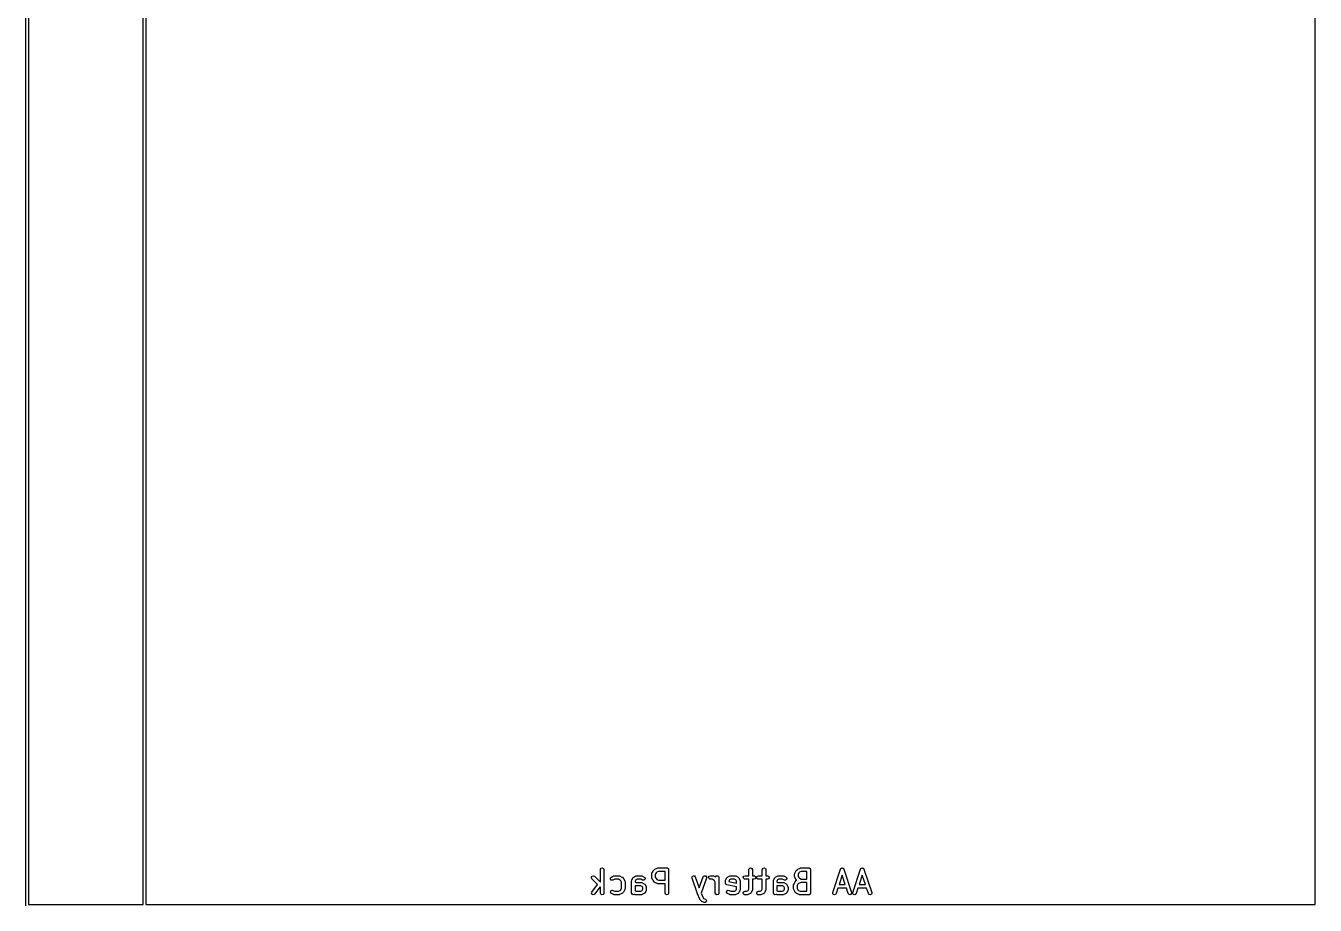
# Model space of a CAD drawing. Extents: x -3.12 to 3.12, y 0.09 to 7.74.
# Drawn here: x -1.183 to 0.982, y 1.615 to 3.092 of the extents above; entities that cross this region are included whole.
import ezdxf

# ---------------------------------------------------------------- set-up
doc = ezdxf.new("R2010")
doc.units = 0
doc.header["$MEASUREMENT"] = 0
doc.layers.add('BLACK', color=7, linetype='CONTINUOUS')

msp = doc.modelspace()

# ---------------------------------------------------------------- linework, layer by layer
at = {"layer": 'BLACK', "linetype": 'CONTINUOUS'}
for p, q in [((-1.1835, 1.6142), (-1.1835, 4.5276)), ((-1.1787, 4.5252), (-1.1787, 1.6165)), ((-0.9866, 1.6165), (-0.9866, 4.5252)), ((-0.9819, 4.5252), (-0.9819, 1.6165)), ((0.9819, 1.6165), (0.9819, 4.5252)), ((-0.2186, 1.6751), (-0.2184, 1.6761)), ((-0.2186, 1.6541), (-0.2186, 1.6751)), ((-0.2184, 1.6761), (-0.2171, 1.6777)), ((-0.2171, 1.6777), (-0.2151, 1.678)), ((-0.2151, 1.678), (-0.2133, 1.677)), ((-0.2133, 1.677), (-0.2126, 1.6751)), ((-0.2126, 1.6751), (-0.2126, 1.6357)), ((-0.1323, 1.6676), (-0.1321, 1.6686)), ((-0.1323, 1.662), (-0.1323, 1.6676)), ((-0.1321, 1.6686), (-0.132, 1.6687)), ((-0.132, 1.6689), (-0.1301, 1.6727)), ((-0.132, 1.6687), (-0.132, 1.6689)), ((-0.1301, 1.6727), (-0.1296, 1.6734)), ((-0.1296, 1.6734), (-0.1277, 1.6753)), ((-0.1296, 1.6734), (-0.1296, 1.6734)), ((-0.1277, 1.6753), (-0.127, 1.6758)), ((-0.127, 1.6758), (-0.1269, 1.6759)), ((-0.1269, 1.6759), (-0.1232, 1.6777)), ((-0.1251, 1.6696), (-0.1264, 1.6669)), ((-0.1239, 1.6708), (-0.1251, 1.6696)), ((-0.1212, 1.6722), (-0.1239, 1.6708)), ((-0.1232, 1.6777), (-0.1222, 1.678)), ((-0.1222, 1.678), (-0.122, 1.678)), ((-0.122, 1.678), (-0.1219, 1.6781)), ((-0.1219, 1.6781), (-0.1069, 1.6781)), ((-0.1098, 1.6722), (-0.1212, 1.6722)), ((-0.1098, 1.6574), (-0.1098, 1.6722)), ((-0.1069, 1.6781), (-0.1065, 1.678)), ((-0.1065, 1.678), (-0.1063, 1.678)), ((-0.1063, 1.678), (-0.1062, 1.678)), ((-0.1062, 1.678), (-0.1059, 1.6779)), ((-0.1059, 1.6779), (-0.1053, 1.6774)), ((-0.1053, 1.6774), (-0.1046, 1.677)), ((-0.1046, 1.677), (-0.1045, 1.6767)), ((-0.1045, 1.6767), (-0.1043, 1.6766)), ((-0.1043, 1.6766), (-0.1042, 1.6758)), ((-0.1042, 1.6758), (-0.1039, 1.6751)), ((-0.1039, 1.6751), (-0.1039, 1.6357)), ((0.0308, 1.6751), (0.031, 1.6761)), ((0.0308, 1.6649), (0.0308, 1.6751)), ((0.031, 1.6761), (0.0323, 1.6777)), ((0.0323, 1.6777), (0.0343, 1.678)), ((0.0343, 1.678), (0.036, 1.677)), ((0.036, 1.677), (0.0367, 1.6751)), ((0.0367, 1.6751), (0.0367, 1.6649)), ((0.0533, 1.6751), (0.0535, 1.6761)), ((0.0533, 1.6649), (0.0533, 1.6751)), ((0.0535, 1.6761), (0.0548, 1.6777)), ((0.0548, 1.6777), (0.0568, 1.678)), ((0.0568, 1.678), (0.0585, 1.677)), ((0.0585, 1.677), (0.0592, 1.6751)), ((0.0592, 1.6751), (0.0592, 1.6649)), ((0.1077, 1.6676), (0.1078, 1.6686)), ((0.1077, 1.6639), (0.1077, 1.6676)), ((0.1078, 1.6686), (0.108, 1.6687)), ((0.108, 1.6689), (0.1098, 1.6727)), ((0.108, 1.6687), (0.108, 1.6689)), ((0.1098, 1.6727), (0.1104, 1.6734)), ((0.1104, 1.6734), (0.1123, 1.6753)), ((0.1104, 1.6734), (0.1104, 1.6734)), ((0.1123, 1.6753), (0.113, 1.6758)), ((0.113, 1.6759), (0.1168, 1.6777)), ((0.113, 1.6758), (0.113, 1.6759)), ((0.1149, 1.6696), (0.1136, 1.6669)), ((0.1161, 1.6708), (0.1149, 1.6696)), ((0.1188, 1.6722), (0.1161, 1.6708)), ((0.1168, 1.6777), (0.1178, 1.678)), ((0.1178, 1.678), (0.1179, 1.678)), ((0.1179, 1.678), (0.1181, 1.6781)), ((0.1181, 1.6781), (0.1312, 1.6781)), ((0.1283, 1.6722), (0.1188, 1.6722)), ((0.1283, 1.6593), (0.1283, 1.6722)), ((0.1312, 1.6781), (0.1316, 1.678)), ((0.1316, 1.678), (0.1317, 1.678)), ((0.1317, 1.678), (0.1319, 1.678)), ((0.1319, 1.678), (0.1322, 1.6779)), ((0.1322, 1.6779), (0.1328, 1.6774)), ((0.1328, 1.6774), (0.1335, 1.677)), ((0.1335, 1.677), (0.1336, 1.6767)), ((0.1336, 1.6767), (0.1338, 1.6766)), ((0.1338, 1.6766), (0.1339, 1.6758)), ((0.1339, 1.6758), (0.1342, 1.6751)), ((0.1342, 1.6751), (0.1342, 1.6357)), ((0.1716, 1.6367), (0.1847, 1.676)), ((0.1847, 1.676), (0.1852, 1.6769)), ((0.1852, 1.677), (0.1853, 1.6771)), ((0.1852, 1.6769), (0.1852, 1.677)), ((0.1853, 1.6771), (0.1861, 1.6775)), ((0.1861, 1.6775), (0.1869, 1.678)), ((0.1869, 1.678), (0.187, 1.678)), ((0.187, 1.678), (0.187, 1.678)), ((0.187, 1.678), (0.188, 1.6778)), ((0.188, 1.6778), (0.1889, 1.6777)), ((0.1889, 1.6777), (0.1889, 1.6776)), ((0.1889, 1.6776), (0.189, 1.6776)), ((0.189, 1.6776), (0.1896, 1.6769)), ((0.1896, 1.6769), (0.1902, 1.6762)), ((0.1902, 1.6762), (0.1902, 1.6761)), ((0.1902, 1.6761), (0.1903, 1.676)), ((0.1903, 1.676), (0.2034, 1.6367)), ((0.2053, 1.6367), (0.2184, 1.676)), ((0.2184, 1.676), (0.2189, 1.6769)), ((0.2189, 1.6769), (0.219, 1.677)), ((0.219, 1.6771), (0.2198, 1.6775)), ((0.219, 1.677), (0.219, 1.6771)), ((0.2198, 1.6775), (0.2206, 1.678)), ((0.2206, 1.678), (0.2207, 1.678)), ((0.2207, 1.678), (0.2208, 1.678)), ((0.2208, 1.678), (0.2217, 1.6778)), ((0.2217, 1.6778), (0.2226, 1.6777)), ((0.2226, 1.6777), (0.2227, 1.6776)), ((0.2227, 1.6776), (0.2228, 1.6776)), ((0.2228, 1.6776), (0.2233, 1.6769)), ((0.2233, 1.6769), (0.224, 1.6762)), ((0.224, 1.6762), (0.224, 1.6761)), ((0.224, 1.6761), (0.224, 1.676)), ((0.224, 1.676), (0.2371, 1.6367)), ((-0.2334, 1.6627), (-0.2323, 1.6644)), ((-0.2333, 1.6607), (-0.2334, 1.6627)), ((-0.2327, 1.6599), (-0.2333, 1.6607)), ((-0.233, 1.6375), (-0.2232, 1.6504)), ((-0.2232, 1.6504), (-0.2327, 1.6599)), ((-0.2323, 1.6644), (-0.2303, 1.6649)), ((-0.2303, 1.6649), (-0.2285, 1.6641)), ((-0.2285, 1.6641), (-0.2186, 1.6541)), ((-0.219, 1.6462), (-0.2282, 1.634)), ((-0.2186, 1.6458), (-0.219, 1.6462)), ((-0.2186, 1.6357), (-0.2186, 1.6458)), ((-0.2016, 1.6593), (-0.2014, 1.6613)), ((-0.2004, 1.6576), (-0.2016, 1.6593)), ((-0.2014, 1.6613), (-0.2, 1.6627)), ((-0.1984, 1.6572), (-0.2004, 1.6576)), ((-0.2, 1.6627), (-0.1963, 1.6646)), ((-0.1974, 1.6575), (-0.1984, 1.6572)), ((-0.1943, 1.659), (-0.1974, 1.6575)), ((-0.1963, 1.6646), (-0.1953, 1.6649)), ((-0.1953, 1.6649), (-0.1951, 1.6649)), ((-0.1951, 1.6649), (-0.195, 1.6649)), ((-0.195, 1.6649), (-0.1875, 1.6649)), ((-0.1882, 1.659), (-0.1943, 1.659)), ((-0.1855, 1.6577), (-0.1882, 1.659)), ((-0.1875, 1.6649), (-0.1865, 1.6647)), ((-0.1865, 1.6647), (-0.1863, 1.6646)), ((-0.1863, 1.6646), (-0.1862, 1.6646)), ((-0.1862, 1.6646), (-0.1824, 1.6627)), ((-0.1843, 1.6565), (-0.1855, 1.6577)), ((-0.1829, 1.6538), (-0.1843, 1.6565)), ((-0.1829, 1.6439), (-0.1829, 1.6538)), ((-0.1824, 1.6627), (-0.1817, 1.6622)), ((-0.1817, 1.6622), (-0.1816, 1.6622)), ((-0.1816, 1.6622), (-0.1798, 1.6603)), ((-0.1798, 1.6603), (-0.1793, 1.6596)), ((-0.1793, 1.6596), (-0.1792, 1.6596)), ((-0.1792, 1.6596), (-0.1773, 1.6558)), ((-0.1773, 1.6558), (-0.177, 1.6548)), ((-0.177, 1.6548), (-0.1771, 1.6546)), ((-0.1771, 1.6546), (-0.177, 1.6545)), ((-0.177, 1.6545), (-0.177, 1.6432)), ((-0.1661, 1.6564), (-0.1659, 1.6574)), ((-0.1661, 1.6357), (-0.1661, 1.6564)), ((-0.1659, 1.6574), (-0.1658, 1.6575)), ((-0.1658, 1.6575), (-0.1657, 1.6577)), ((-0.1657, 1.6577), (-0.1639, 1.6614)), ((-0.1639, 1.6614), (-0.1633, 1.6623)), ((-0.1633, 1.6623), (-0.1629, 1.6624)), ((-0.1629, 1.6624), (-0.1626, 1.6627)), ((-0.1626, 1.6627), (-0.1588, 1.6646)), ((-0.159, 1.6579), (-0.1602, 1.6557)), ((-0.1602, 1.6557), (-0.1602, 1.6544)), ((-0.1602, 1.6544), (-0.1587, 1.6537)), ((-0.1594, 1.6478), (-0.1602, 1.6479)), ((-0.1602, 1.6479), (-0.1602, 1.6394)), ((-0.1507, 1.6478), (-0.1594, 1.6478)), ((-0.1568, 1.659), (-0.159, 1.6579)), ((-0.1588, 1.6646), (-0.1578, 1.6649)), ((-0.1587, 1.6537), (-0.15, 1.6537)), ((-0.1578, 1.6649), (-0.1576, 1.6649)), ((-0.1576, 1.6649), (-0.1575, 1.6649)), ((-0.1575, 1.6649), (-0.15, 1.6649)), ((-0.1507, 1.659), (-0.1568, 1.659)), ((-0.1476, 1.6575), (-0.1507, 1.659)), ((-0.1484, 1.6467), (-0.1507, 1.6478)), ((-0.15, 1.6649), (-0.149, 1.6647)), ((-0.15, 1.6537), (-0.149, 1.6535)), ((-0.149, 1.6647), (-0.1488, 1.6646)), ((-0.149, 1.6535), (-0.1488, 1.6534)), ((-0.1488, 1.6646), (-0.1487, 1.6646)), ((-0.1488, 1.6534), (-0.1487, 1.6534)), ((-0.1487, 1.6646), (-0.1449, 1.6627)), ((-0.1487, 1.6534), (-0.1449, 1.6515)), ((-0.1473, 1.6444), (-0.1484, 1.6467)), ((-0.1455, 1.6572), (-0.1476, 1.6575)), ((-0.1439, 1.6583), (-0.1455, 1.6572)), ((-0.1449, 1.6627), (-0.1441, 1.6621)), ((-0.1449, 1.6515), (-0.1441, 1.6509)), ((-0.1441, 1.6621), (-0.1433, 1.6603)), ((-0.1441, 1.6509), (-0.1439, 1.6505)), ((-0.1433, 1.6603), (-0.1439, 1.6583)), ((-0.1439, 1.6505), (-0.1436, 1.6502)), ((-0.1436, 1.6502), (-0.1417, 1.6464)), ((-0.1417, 1.6464), (-0.1414, 1.6454)), ((-0.1323, 1.6618), (-0.1323, 1.662)), ((-0.1323, 1.6616), (-0.1323, 1.6618)), ((-0.132, 1.6607), (-0.1323, 1.6616)), ((-0.1301, 1.6569), (-0.132, 1.6607)), ((-0.1296, 1.6561), (-0.1301, 1.6569)), ((-0.1301, 1.6569), (-0.1301, 1.6569)), ((-0.1277, 1.6543), (-0.1296, 1.6561)), ((-0.1276, 1.6542), (-0.1277, 1.6543)), ((-0.1269, 1.6537), (-0.1276, 1.6542)), ((-0.1232, 1.6518), (-0.1269, 1.6537)), ((-0.1264, 1.6669), (-0.1264, 1.6627)), ((-0.1264, 1.6627), (-0.1251, 1.66)), ((-0.1251, 1.66), (-0.1239, 1.6588)), ((-0.1239, 1.6588), (-0.1212, 1.6574)), ((-0.123, 1.6518), (-0.1232, 1.6518)), ((-0.1229, 1.6517), (-0.123, 1.6518)), ((-0.1219, 1.6515), (-0.1229, 1.6517)), ((-0.1098, 1.6515), (-0.1219, 1.6515)), ((-0.1212, 1.6574), (-0.1098, 1.6574)), ((-0.1098, 1.6357), (-0.1098, 1.6515)), ((-0.0648, 1.662), (-0.0641, 1.6639)), ((-0.0646, 1.661), (-0.0648, 1.662)), ((-0.0553, 1.6347), (-0.0646, 1.661)), ((-0.0641, 1.6639), (-0.0624, 1.6649)), ((-0.0624, 1.6649), (-0.0604, 1.6645)), ((-0.0604, 1.6645), (-0.0591, 1.663)), ((-0.0591, 1.663), (-0.0525, 1.6445)), ((-0.0525, 1.6445), (-0.0459, 1.663)), ((-0.0403, 1.661), (-0.0493, 1.6358)), ((-0.0459, 1.663), (-0.0454, 1.6639)), ((-0.0454, 1.6639), (-0.0437, 1.6649)), ((-0.0437, 1.6649), (-0.0417, 1.6645)), ((-0.0417, 1.6645), (-0.0404, 1.663)), ((-0.0404, 1.663), (-0.0403, 1.661)), ((-0.0367, 1.6625), (-0.0356, 1.6642)), ((-0.0363, 1.6605), (-0.0367, 1.6625)), ((-0.0348, 1.6592), (-0.0363, 1.6605)), ((-0.0356, 1.6642), (-0.0337, 1.6649)), ((-0.0337, 1.659), (-0.0348, 1.6592)), ((-0.0337, 1.6649), (-0.03, 1.6649)), ((-0.0307, 1.659), (-0.0337, 1.659)), ((-0.028, 1.6577), (-0.0307, 1.659)), ((-0.03, 1.6649), (-0.029, 1.6647)), ((-0.029, 1.6647), (-0.0289, 1.6646)), ((-0.0289, 1.6646), (-0.0287, 1.6646)), ((-0.0287, 1.6646), (-0.0253, 1.6629)), ((-0.0268, 1.6565), (-0.028, 1.6577)), ((-0.0255, 1.6538), (-0.0268, 1.6565)), ((-0.0255, 1.6357), (-0.0255, 1.6538)), ((-0.0253, 1.663), (-0.024, 1.6645)), ((-0.0253, 1.6629), (-0.0253, 1.663)), ((-0.024, 1.6645), (-0.022, 1.6649)), ((-0.022, 1.6649), (-0.0202, 1.6639)), ((-0.0202, 1.6639), (-0.0195, 1.662)), ((-0.0195, 1.662), (-0.0195, 1.6357)), ((-0.0086, 1.6564), (-0.0084, 1.6574)), ((-0.0086, 1.6526), (-0.0086, 1.6564)), ((-0.0084, 1.6522), (-0.0086, 1.6526)), ((-0.0084, 1.6574), (-0.0083, 1.6575)), ((-0.0084, 1.6517), (-0.0084, 1.6522)), ((-0.0081, 1.6512), (-0.0084, 1.6517)), ((-0.0083, 1.6577), (-0.0064, 1.6614)), ((-0.0083, 1.6575), (-0.0083, 1.6577)), ((-0.0079, 1.6507), (-0.0081, 1.6512)), ((-0.0075, 1.6505), (-0.0079, 1.6507)), ((-0.0072, 1.6501), (-0.0075, 1.6505)), ((-0.0062, 1.6497), (-0.0072, 1.6501)), ((-0.0064, 1.6614), (-0.0058, 1.6623)), ((0.0102, 1.6464), (-0.0062, 1.6497)), ((-0.0058, 1.6623), (-0.0054, 1.6624)), ((-0.0054, 1.6624), (-0.0051, 1.6627)), ((-0.0051, 1.6627), (-0.0013, 1.6646)), ((-0.0015, 1.6579), (-0.0027, 1.6557)), ((-0.0027, 1.6557), (-0.0027, 1.655)), ((-0.0027, 1.655), (0.0102, 1.6525)), ((0.0007, 1.659), (-0.0015, 1.6579)), ((-0.0013, 1.6646), (-0.0003, 1.6649)), ((-0.0003, 1.6649), (-0.0002, 1.6649)), ((-0.0002, 1.6649), (0, 1.6649)), ((0, 1.6649), (0.0075, 1.6649)), ((0.0068, 1.659), (0.0007, 1.659)), ((0.009, 1.6579), (0.0068, 1.659)), ((0.0075, 1.6649), (0.0085, 1.6647)), ((0.0085, 1.6647), (0.0086, 1.6646)), ((0.0086, 1.6646), (0.0088, 1.6646)), ((0.0088, 1.6646), (0.0126, 1.6627)), ((0.0102, 1.6557), (0.009, 1.6579)), ((0.0102, 1.6525), (0.0102, 1.6557)), ((0.0102, 1.6421), (0.0102, 1.6464)), ((0.0126, 1.6627), (0.0134, 1.6621)), ((0.0134, 1.6621), (0.0136, 1.6617)), ((0.0136, 1.6617), (0.0139, 1.6614)), ((0.0139, 1.6614), (0.0158, 1.6577)), ((0.0158, 1.6577), (0.0161, 1.6567)), ((0.0161, 1.6567), (0.016, 1.6565)), ((0.016, 1.6565), (0.0161, 1.6564)), ((0.0161, 1.6564), (0.0161, 1.6414)), ((0.0215, 1.6625), (0.0225, 1.6642)), ((0.0218, 1.6605), (0.0215, 1.6625)), ((0.0234, 1.6592), (0.0218, 1.6605)), ((0.0225, 1.6642), (0.0244, 1.6649)), ((0.0244, 1.659), (0.0234, 1.6592)), ((0.0244, 1.6649), (0.0308, 1.6649)), ((0.0308, 1.659), (0.0244, 1.659)), ((0.0308, 1.6421), (0.0308, 1.659)), ((0.0367, 1.6649), (0.0394, 1.6649)), ((0.0394, 1.659), (0.0367, 1.659)), ((0.0367, 1.659), (0.0367, 1.6414)), ((0.0394, 1.6649), (0.0404, 1.6647)), ((0.0413, 1.6597), (0.0394, 1.659)), ((0.0404, 1.6647), (0.0419, 1.6635)), ((0.0423, 1.6615), (0.0413, 1.6597)), ((0.0419, 1.6635), (0.0423, 1.6615)), ((0.044, 1.6625), (0.045, 1.6642)), ((0.0443, 1.6605), (0.044, 1.6625)), ((0.0459, 1.6592), (0.0443, 1.6605)), ((0.045, 1.6642), (0.0469, 1.6649)), ((0.0469, 1.659), (0.0459, 1.6592)), ((0.0469, 1.6649), (0.0533, 1.6649)), ((0.0533, 1.659), (0.0469, 1.659)), ((0.0533, 1.6421), (0.0533, 1.659)), ((0.0592, 1.6649), (0.0619, 1.6649)), ((0.0619, 1.659), (0.0592, 1.659)), ((0.0592, 1.659), (0.0592, 1.6414)), ((0.0619, 1.6649), (0.0629, 1.6647)), ((0.0638, 1.6597), (0.0619, 1.659)), ((0.0629, 1.6647), (0.0644, 1.6635)), ((0.0648, 1.6615), (0.0638, 1.6597)), ((0.0644, 1.6635), (0.0648, 1.6615)), ((0.072, 1.6564), (0.0722, 1.6574)), ((0.072, 1.6357), (0.072, 1.6564)), ((0.0722, 1.6574), (0.0723, 1.6575)), ((0.0723, 1.6577), (0.0742, 1.6614)), ((0.0723, 1.6575), (0.0723, 1.6577)), ((0.0742, 1.6614), (0.0748, 1.6623)), ((0.0748, 1.6623), (0.0752, 1.6624)), ((0.0752, 1.6624), (0.0755, 1.6627)), ((0.0755, 1.6627), (0.0793, 1.6646)), ((0.0791, 1.6579), (0.0779, 1.6557)), ((0.0779, 1.6557), (0.0779, 1.6544)), ((0.0779, 1.6544), (0.0794, 1.6537)), ((0.0787, 1.6478), (0.0779, 1.6479)), ((0.0779, 1.6479), (0.0779, 1.6394)), ((0.0874, 1.6478), (0.0787, 1.6478)), ((0.0813, 1.659), (0.0791, 1.6579)), ((0.0793, 1.6646), (0.0803, 1.6649)), ((0.0794, 1.6537), (0.0881, 1.6537)), ((0.0803, 1.6649), (0.0804, 1.6649)), ((0.0804, 1.6649), (0.0806, 1.6649)), ((0.0806, 1.6649), (0.0881, 1.6649)), ((0.0874, 1.659), (0.0813, 1.659)), ((0.0905, 1.6575), (0.0874, 1.659)), ((0.0897, 1.6467), (0.0874, 1.6478)), ((0.0881, 1.6649), (0.0891, 1.6647)), ((0.0881, 1.6537), (0.0891, 1.6535)), ((0.0891, 1.6647), (0.0893, 1.6646)), ((0.0891, 1.6535), (0.0893, 1.6534)), ((0.0893, 1.6646), (0.0894, 1.6646)), ((0.0893, 1.6534), (0.0894, 1.6534)), ((0.0894, 1.6646), (0.0932, 1.6627)), ((0.0894, 1.6534), (0.0932, 1.6515)), ((0.0908, 1.6444), (0.0897, 1.6467)), ((0.0925, 1.6572), (0.0905, 1.6575)), ((0.0942, 1.6583), (0.0925, 1.6572)), ((0.0932, 1.6627), (0.094, 1.6621)), ((0.0932, 1.6515), (0.094, 1.6509)), ((0.094, 1.6621), (0.0948, 1.6603)), ((0.094, 1.6509), (0.0942, 1.6505)), ((0.0948, 1.6603), (0.0942, 1.6583)), ((0.0942, 1.6505), (0.0945, 1.6502)), ((0.0945, 1.6502), (0.0964, 1.6464)), ((0.0964, 1.6464), (0.0967, 1.6454)), ((0.1058, 1.6489), (0.106, 1.6499)), ((0.1058, 1.6432), (0.1058, 1.6489)), ((0.106, 1.6499), (0.1061, 1.65)), ((0.1061, 1.6502), (0.108, 1.6539)), ((0.1061, 1.65), (0.1061, 1.6502)), ((0.1077, 1.6637), (0.1077, 1.6639)), ((0.1077, 1.6635), (0.1077, 1.6637)), ((0.108, 1.6625), (0.1077, 1.6635)), ((0.1098, 1.6588), (0.108, 1.6625)), ((0.108, 1.6539), (0.1085, 1.6546)), ((0.1085, 1.6547), (0.1104, 1.6566)), ((0.1085, 1.6546), (0.1085, 1.6547)), ((0.1099, 1.6587), (0.1098, 1.6588)), ((0.1104, 1.658), (0.1099, 1.6587)), ((0.1113, 1.6572), (0.1104, 1.658)), ((0.1104, 1.6566), (0.1112, 1.6572)), ((0.1112, 1.6572), (0.1113, 1.6572)), ((0.113, 1.6509), (0.1117, 1.6482)), ((0.1117, 1.6482), (0.1117, 1.6439)), ((0.1141, 1.6519), (0.113, 1.6509)), ((0.1136, 1.6669), (0.1136, 1.6645)), ((0.1136, 1.6645), (0.1149, 1.6619)), ((0.1186, 1.6534), (0.1141, 1.6519)), ((0.1149, 1.6619), (0.1161, 1.6607)), ((0.1161, 1.6607), (0.1188, 1.6593)), ((0.1283, 1.6534), (0.1186, 1.6534)), ((0.1188, 1.6593), (0.1283, 1.6593)), ((0.1283, 1.6387), (0.1283, 1.6534)), ((0.1875, 1.6658), (0.1822, 1.6499)), ((0.1822, 1.6499), (0.1928, 1.6499)), ((0.1928, 1.6499), (0.1875, 1.6658)), ((0.2212, 1.6658), (0.2159, 1.6499)), ((0.2159, 1.6499), (0.2265, 1.6499)), ((0.2265, 1.6499), (0.2212, 1.6658)), ((-0.2335, 1.6356), (-0.233, 1.6375)), ((-0.2328, 1.6337), (-0.2335, 1.6356)), ((-0.2309, 1.6328), (-0.2328, 1.6337)), ((-0.229, 1.6333), (-0.2309, 1.6328)), ((-0.2282, 1.634), (-0.229, 1.6333)), ((-0.2179, 1.6338), (-0.2186, 1.6357)), ((-0.2161, 1.6328), (-0.2179, 1.6338)), ((-0.2141, 1.6332), (-0.2161, 1.6328)), ((-0.2128, 1.6347), (-0.2141, 1.6332)), ((-0.2126, 1.6357), (-0.2128, 1.6347)), ((-0.2017, 1.6374), (-0.2011, 1.6394)), ((-0.2009, 1.6356), (-0.2017, 1.6374)), ((-0.2011, 1.6394), (-0.1994, 1.6405)), ((-0.2, 1.635), (-0.2009, 1.6356)), ((-0.1963, 1.6331), (-0.2, 1.635)), ((-0.1994, 1.6405), (-0.1974, 1.6402)), ((-0.1974, 1.6402), (-0.1943, 1.6387)), ((-0.1961, 1.6331), (-0.1963, 1.6331)), ((-0.196, 1.633), (-0.1961, 1.6331)), ((-0.195, 1.6328), (-0.196, 1.633)), ((-0.1875, 1.6328), (-0.195, 1.6328)), ((-0.1943, 1.6387), (-0.1882, 1.6387)), ((-0.1882, 1.6387), (-0.1855, 1.64)), ((-0.1873, 1.6328), (-0.1875, 1.6328)), ((-0.1871, 1.6328), (-0.1873, 1.6328)), ((-0.1862, 1.6331), (-0.1871, 1.6328)), ((-0.1824, 1.635), (-0.1862, 1.6331)), ((-0.1855, 1.64), (-0.1843, 1.6412)), ((-0.1843, 1.6412), (-0.1829, 1.6439)), ((-0.1816, 1.6355), (-0.1824, 1.635)), ((-0.1824, 1.635), (-0.1824, 1.635)), ((-0.1798, 1.6374), (-0.1816, 1.6355)), ((-0.1797, 1.6375), (-0.1798, 1.6374)), ((-0.1792, 1.6382), (-0.1797, 1.6375)), ((-0.1773, 1.6419), (-0.1792, 1.6382)), ((-0.1772, 1.6422), (-0.1773, 1.6421)), ((-0.1773, 1.6421), (-0.1773, 1.6419)), ((-0.177, 1.6432), (-0.1772, 1.6422)), ((-0.1654, 1.6338), (-0.1661, 1.6357)), ((-0.1636, 1.6328), (-0.1654, 1.6338)), ((-0.1616, 1.6332), (-0.1636, 1.6328)), ((-0.1614, 1.6335), (-0.1616, 1.6332)), ((-0.1607, 1.6331), (-0.1614, 1.6335)), ((-0.1605, 1.6331), (-0.1607, 1.6331)), ((-0.1604, 1.633), (-0.1605, 1.6331)), ((-0.1594, 1.6328), (-0.1604, 1.633)), ((-0.1602, 1.6394), (-0.1587, 1.6387)), ((-0.15, 1.6328), (-0.1594, 1.6328)), ((-0.1587, 1.6387), (-0.1507, 1.6387)), ((-0.1507, 1.6387), (-0.1484, 1.6398)), ((-0.1498, 1.6328), (-0.15, 1.6328)), ((-0.1496, 1.6328), (-0.1498, 1.6328)), ((-0.1487, 1.6331), (-0.1496, 1.6328)), ((-0.1449, 1.635), (-0.1487, 1.6331)), ((-0.1484, 1.6398), (-0.1473, 1.6421)), ((-0.1473, 1.6421), (-0.1473, 1.6444)), ((-0.1446, 1.6353), (-0.1449, 1.635)), ((-0.1442, 1.6355), (-0.1446, 1.6353)), ((-0.1436, 1.6363), (-0.1442, 1.6355)), ((-0.1417, 1.64), (-0.1436, 1.6363)), ((-0.1416, 1.6403), (-0.1417, 1.6402)), ((-0.1417, 1.6402), (-0.1417, 1.64)), ((-0.1414, 1.6414), (-0.1416, 1.6403)), ((-0.1414, 1.6454), (-0.1415, 1.6453)), ((-0.1415, 1.6453), (-0.1414, 1.6451)), ((-0.1414, 1.6451), (-0.1414, 1.6414)), ((-0.1091, 1.6338), (-0.1098, 1.6357)), ((-0.1074, 1.6328), (-0.1091, 1.6338)), ((-0.1054, 1.6332), (-0.1074, 1.6328)), ((-0.1041, 1.6347), (-0.1054, 1.6332)), ((-0.1039, 1.6357), (-0.1041, 1.6347)), ((-0.0552, 1.6347), (-0.0553, 1.6347)), ((-0.0553, 1.6347), (-0.0553, 1.6347)), ((-0.0553, 1.6347), (-0.0553, 1.6347)), ((-0.0552, 1.6346), (-0.0552, 1.6347)), ((-0.0515, 1.6253), (-0.0552, 1.6346)), ((-0.0514, 1.6252), (-0.0515, 1.6253)), ((-0.0514, 1.6251), (-0.0514, 1.6252)), ((-0.0508, 1.6243), (-0.0514, 1.6251)), ((-0.049, 1.6224), (-0.0508, 1.6243)), ((-0.0493, 1.6358), (-0.0462, 1.628)), ((-0.0462, 1.628), (-0.0451, 1.6269)), ((-0.0451, 1.6269), (-0.0418, 1.6253)), ((-0.0418, 1.6253), (-0.041, 1.6246)), ((-0.041, 1.6246), (-0.0402, 1.6228)), ((-0.0248, 1.6338), (-0.0255, 1.6357)), ((-0.023, 1.6328), (-0.0248, 1.6338)), ((-0.021, 1.6332), (-0.023, 1.6328)), ((-0.0197, 1.6347), (-0.021, 1.6332)), ((-0.0195, 1.6357), (-0.0197, 1.6347)), ((-0.0067, 1.6374), (-0.0061, 1.6394)), ((-0.0059, 1.6356), (-0.0067, 1.6374)), ((-0.0061, 1.6394), (-0.0044, 1.6405)), ((-0.0051, 1.635), (-0.0059, 1.6356)), ((-0.0013, 1.6331), (-0.0051, 1.635)), ((-0.0044, 1.6405), (-0.0024, 1.6402)), ((-0.0024, 1.6402), (0.0007, 1.6387)), ((-0.0011, 1.6331), (-0.0013, 1.6331)), ((-0.001, 1.633), (-0.0011, 1.6331)), ((0, 1.6328), (-0.001, 1.633)), ((0.0075, 1.6328), (0, 1.6328)), ((0.0007, 1.6387), (0.0068, 1.6387)), ((0.0068, 1.6387), (0.009, 1.6398)), ((0.0077, 1.6328), (0.0075, 1.6328)), ((0.0078, 1.6328), (0.0077, 1.6328)), ((0.0088, 1.6331), (0.0078, 1.6328)), ((0.0126, 1.635), (0.0088, 1.6331)), ((0.009, 1.6398), (0.0102, 1.6421)), ((0.0129, 1.6353), (0.0126, 1.635)), ((0.0133, 1.6355), (0.0129, 1.6353)), ((0.0139, 1.6363), (0.0133, 1.6355)), ((0.0158, 1.64), (0.0139, 1.6363)), ((0.0159, 1.6403), (0.0158, 1.6402)), ((0.0158, 1.6402), (0.0158, 1.64)), ((0.0161, 1.6414), (0.0159, 1.6403)), ((0.0215, 1.6362), (0.0225, 1.638)), ((0.0218, 1.6343), (0.0215, 1.6362)), ((0.0234, 1.633), (0.0218, 1.6343)), ((0.0225, 1.638), (0.0244, 1.6387)), ((0.0244, 1.6328), (0.0234, 1.633)), ((0.0244, 1.6387), (0.0274, 1.6387)), ((0.0281, 1.6328), (0.0244, 1.6328)), ((0.0274, 1.6387), (0.0297, 1.6398)), ((0.0283, 1.6328), (0.0281, 1.6328)), ((0.0285, 1.6328), (0.0283, 1.6328)), ((0.0294, 1.6331), (0.0285, 1.6328)), ((0.0332, 1.635), (0.0294, 1.6331)), ((0.0297, 1.6398), (0.0308, 1.6421)), ((0.0335, 1.6353), (0.0332, 1.635)), ((0.0339, 1.6355), (0.0335, 1.6353)), ((0.0345, 1.6363), (0.0339, 1.6355)), ((0.0364, 1.64), (0.0345, 1.6363)), ((0.0365, 1.6403), (0.0364, 1.6402)), ((0.0364, 1.6402), (0.0364, 1.64)), ((0.0367, 1.6414), (0.0365, 1.6403)), ((0.044, 1.6362), (0.045, 1.638)), ((0.0443, 1.6343), (0.044, 1.6362)), ((0.0459, 1.633), (0.0443, 1.6343)), ((0.045, 1.638), (0.0469, 1.6387)), ((0.0469, 1.6328), (0.0459, 1.633)), ((0.0469, 1.6387), (0.0499, 1.6387)), ((0.0506, 1.6328), (0.0469, 1.6328)), ((0.0499, 1.6387), (0.0522, 1.6398)), ((0.0508, 1.6328), (0.0506, 1.6328)), ((0.051, 1.6328), (0.0508, 1.6328)), ((0.0519, 1.6331), (0.051, 1.6328)), ((0.0557, 1.635), (0.0519, 1.6331)), ((0.0522, 1.6398), (0.0533, 1.6421)), ((0.056, 1.6353), (0.0557, 1.635)), ((0.0564, 1.6355), (0.056, 1.6353)), ((0.057, 1.6363), (0.0564, 1.6355)), ((0.0589, 1.64), (0.057, 1.6363)), ((0.059, 1.6403), (0.0589, 1.6402)), ((0.0589, 1.6402), (0.0589, 1.64)), ((0.0592, 1.6414), (0.059, 1.6403)), ((0.0727, 1.6338), (0.072, 1.6357)), ((0.0745, 1.6328), (0.0727, 1.6338)), ((0.0765, 1.6332), (0.0745, 1.6328)), ((0.0767, 1.6335), (0.0765, 1.6332)), ((0.0774, 1.6331), (0.0767, 1.6335)), ((0.0776, 1.6331), (0.0774, 1.6331)), ((0.0777, 1.633), (0.0776, 1.6331)), ((0.0787, 1.6328), (0.0777, 1.633)), ((0.0779, 1.6394), (0.0794, 1.6387)), ((0.0881, 1.6328), (0.0787, 1.6328)), ((0.0794, 1.6387), (0.0874, 1.6387)), ((0.0874, 1.6387), (0.0897, 1.6398)), ((0.0883, 1.6328), (0.0881, 1.6328)), ((0.0885, 1.6328), (0.0883, 1.6328)), ((0.0894, 1.6331), (0.0885, 1.6328)), ((0.0932, 1.635), (0.0894, 1.6331)), ((0.0897, 1.6398), (0.0908, 1.6421)), ((0.0908, 1.6421), (0.0908, 1.6444)), ((0.0935, 1.6353), (0.0932, 1.635)), ((0.0939, 1.6355), (0.0935, 1.6353)), ((0.0945, 1.6363), (0.0939, 1.6355)), ((0.0964, 1.64), (0.0945, 1.6363)), ((0.0965, 1.6403), (0.0964, 1.6402)), ((0.0964, 1.6402), (0.0964, 1.64)), ((0.0967, 1.6414), (0.0965, 1.6403)), ((0.0967, 1.6454), (0.0966, 1.6453)), ((0.0966, 1.6453), (0.0967, 1.6451)), ((0.0967, 1.6451), (0.0967, 1.6414)), ((0.1058, 1.6431), (0.1058, 1.6432)), ((0.1058, 1.6429), (0.1058, 1.6431)), ((0.1061, 1.6419), (0.1058, 1.6429)), ((0.108, 1.6382), (0.1061, 1.6419)), ((0.108, 1.6381), (0.108, 1.6382)), ((0.1085, 1.6374), (0.108, 1.6381)), ((0.1104, 1.6355), (0.1085, 1.6374)), ((0.1105, 1.6355), (0.1104, 1.6355)), ((0.1112, 1.635), (0.1105, 1.6355)), ((0.1149, 1.6331), (0.1112, 1.635)), ((0.1117, 1.6439), (0.113, 1.6412)), ((0.113, 1.6412), (0.1142, 1.64)), ((0.1142, 1.64), (0.1169, 1.6387)), ((0.1151, 1.6331), (0.1149, 1.6331)), ((0.1152, 1.633), (0.1151, 1.6331)), ((0.1162, 1.6328), (0.1152, 1.633)), ((0.1312, 1.6328), (0.1162, 1.6328)), ((0.1169, 1.6387), (0.1283, 1.6387)), ((0.132, 1.633), (0.1312, 1.6328)), ((0.1327, 1.6332), (0.132, 1.633)), ((0.1329, 1.6334), (0.1327, 1.6332)), ((0.1331, 1.6335), (0.1329, 1.6334)), ((0.1335, 1.6341), (0.1331, 1.6335)), ((0.134, 1.6347), (0.1335, 1.6341)), ((0.1341, 1.6351), (0.134, 1.6347)), ((0.1342, 1.6357), (0.1341, 1.6354)), ((0.1341, 1.6354), (0.1341, 1.6352)), ((0.1341, 1.6352), (0.1341, 1.6351)), ((0.1716, 1.6346), (0.1716, 1.6367)), ((0.1729, 1.6331), (0.1716, 1.6346)), ((0.1749, 1.6328), (0.1729, 1.6331)), ((0.1767, 1.6339), (0.1749, 1.6328)), ((0.1772, 1.6348), (0.1767, 1.6339)), ((0.1802, 1.644), (0.1772, 1.6348)), ((0.1947, 1.644), (0.1802, 1.644)), ((0.1978, 1.6348), (0.1947, 1.644)), ((0.1991, 1.6332), (0.1978, 1.6348)), ((0.201, 1.6328), (0.1991, 1.6332)), ((0.2028, 1.6338), (0.201, 1.6328)), ((0.2036, 1.6357), (0.2028, 1.6338)), ((0.2034, 1.6367), (0.2036, 1.6357)), ((0.2054, 1.6346), (0.2053, 1.6367)), ((0.2067, 1.6331), (0.2054, 1.6346)), ((0.2087, 1.6328), (0.2067, 1.6331)), ((0.2104, 1.6339), (0.2087, 1.6328)), ((0.2109, 1.6348), (0.2104, 1.6339)), ((0.214, 1.644), (0.2109, 1.6348)), ((0.2285, 1.644), (0.214, 1.644)), ((0.2315, 1.6348), (0.2285, 1.644)), ((0.2328, 1.6332), (0.2315, 1.6348)), ((0.2348, 1.6328), (0.2328, 1.6332)), ((0.2366, 1.6338), (0.2348, 1.6328)), ((0.2373, 1.6357), (0.2366, 1.6338)), ((0.2371, 1.6367), (0.2373, 1.6357)), ((-1.1787, 1.6165), (-0.9866, 1.6165)), ((-0.9819, 1.6165), (0.9819, 1.6165)), ((-0.0489, 1.6224), (-0.049, 1.6224)), ((-0.0482, 1.6218), (-0.0489, 1.6224)), ((-0.0444, 1.62), (-0.0482, 1.6218)), ((-0.0424, 1.6197), (-0.0444, 1.62)), ((-0.0407, 1.6208), (-0.0424, 1.6197)), ((-0.0402, 1.6228), (-0.0407, 1.6208))]:
    msp.add_line(p, q, dxfattribs=at)

doc.saveas('drawing.dxf')
